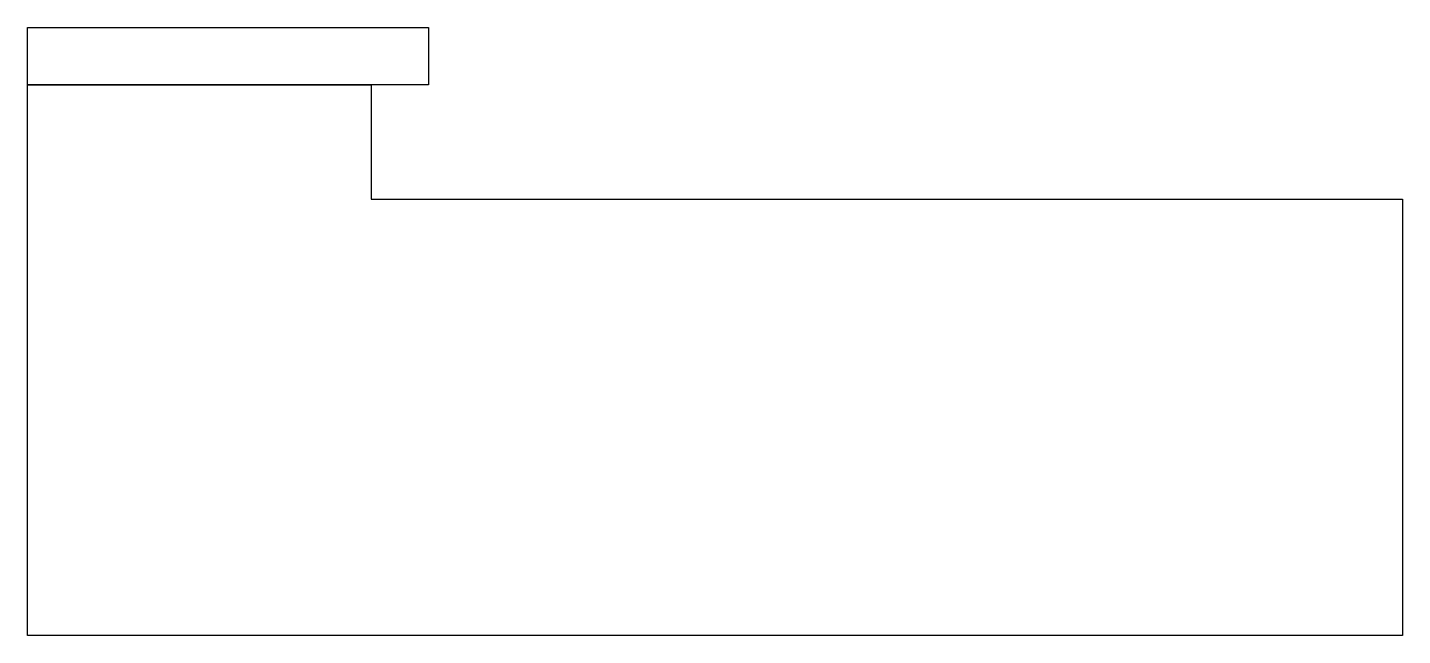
# Model space of a CAD drawing. Header units: millimetres. Extents: x -10 to 110, y -48 to 5.
import ezdxf

# ---------------------------------------------------------------- set-up
doc = ezdxf.new("R2010")
doc.units = ezdxf.units.MM
doc.layers.get('0').update_dxf_attribs({"linetype": 'CONTINUOUS'})

msp = doc.modelspace()

# ---------------------------------------------------------------- linework, layer by layer
for p, q in [((-10, 0), (20, 0)), ((-10, -48.1), (-10, 0)), ((20, 0), (20, -10)), ((20, -10), (110, -10)), ((110, -10), (110, -48.1)), ((110, -48.1), (-10, -48.1))]:
    msp.add_line(p, q)
msp.add_lwpolyline([(25, 0), (-10, 0), (-10, 5), (25, 5)], close=True)

doc.saveas('drawing.dxf')
